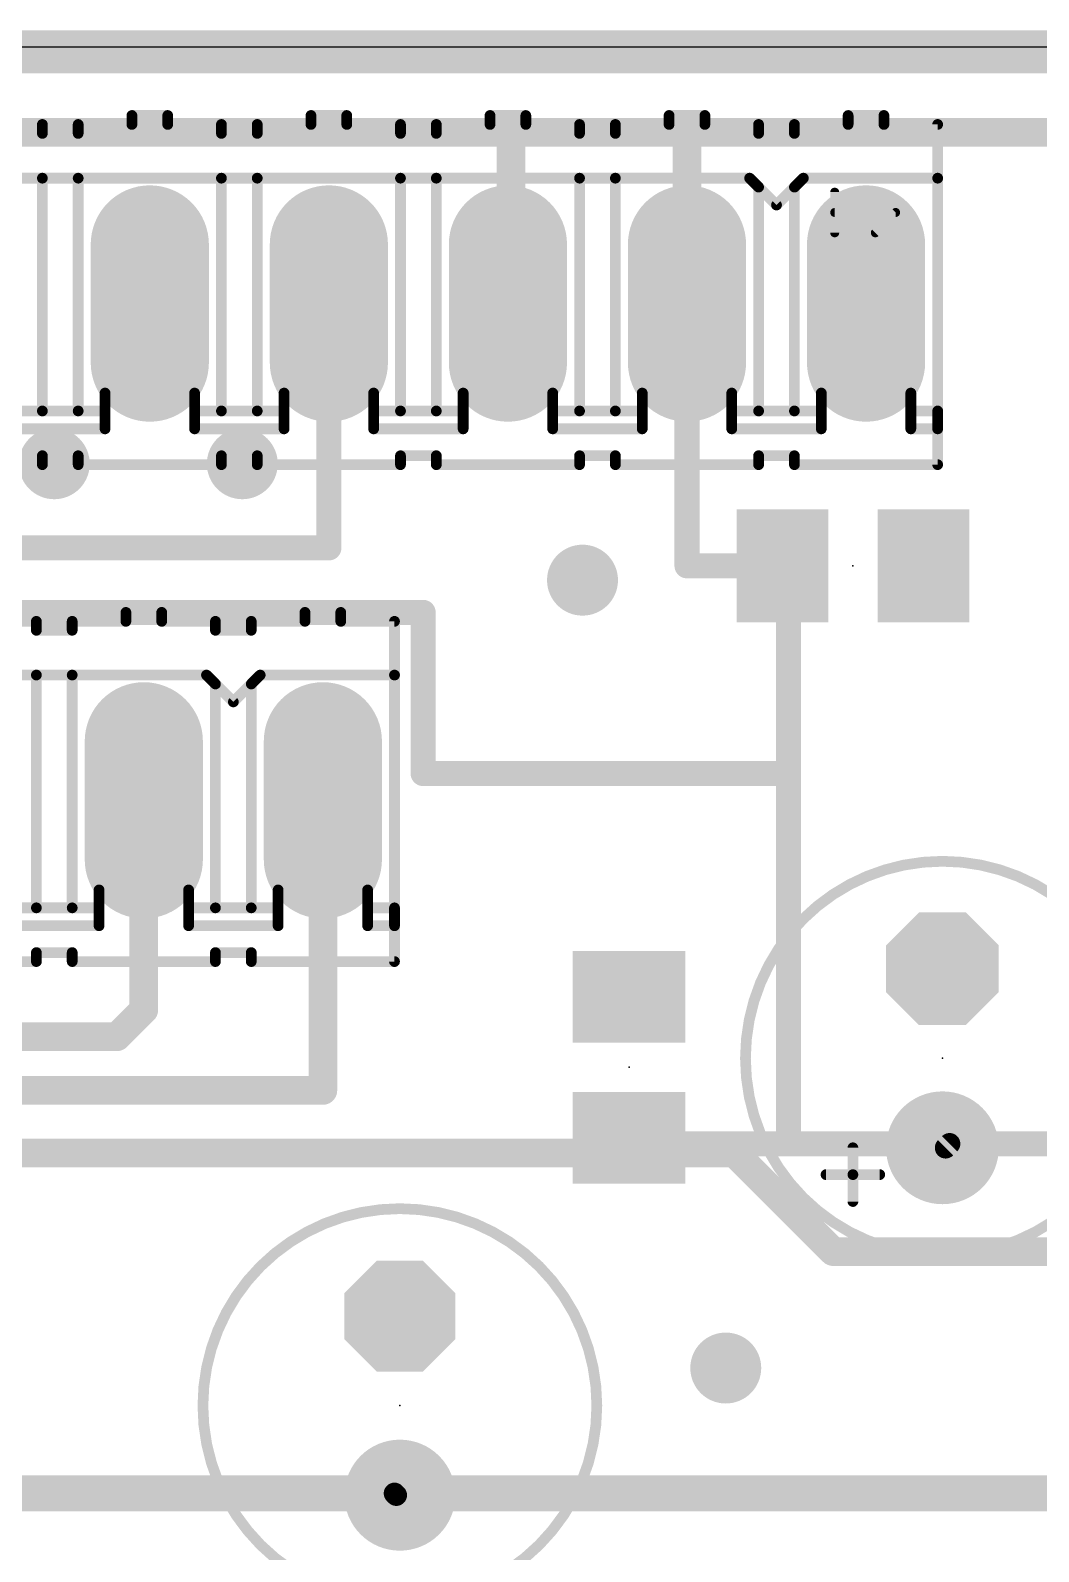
# Model space of a CAD drawing. Extents: x 0 to 100, y -1 to 59.
# Drawn here: x 70.4 to 84.7, y 37.66 to 59.23 of the extents above; entities that cross this region are included whole.
import ezdxf

# ---------------------------------------------------------------- set-up
doc = ezdxf.new("R2010")
doc.units = 0
for name, color, linetype in [('1', 12, 'CONTINUOUS'), ('16', 132, 'CONTINUOUS'), ('17', 110, 'CONTINUOUS'), ('18', 110, 'CONTINUOUS'), ('20', 53, 'CONTINUOUS'), ('21', 253, 'CONTINUOUS'), ('22', 253, 'CONTINUOUS'), ('23', 53, 'CONTINUOUS')]:
    doc.layers.add(name, color=color, linetype=linetype)

# ---------------------------------------------------------------- blocks, each defined once
blk = doc.blocks.new('RECT')
blk.add_solid([(-0.5, -0.5), (0.5, -0.5), (-0.5, 0.5), (0.5, 0.5)])
blk = doc.blocks.new('ROUNDP')
at = {"const_width": 0.5}
blk.add_lwpolyline([(0, -0.25, 1), (0, 0.25, 1), (0, -0.25)], format="xyb", dxfattribs=at)
blk = doc.blocks.new('OCTAGONP')
at = {"const_width": 0.5}
blk.add_lwpolyline([(-0.25, -0.1036), (-0.25, 0.1036), (-0.1036, 0.25), (0.1036, 0.25), (0.25, 0.1036), (0.25, -0.1036), (0.1036, -0.25), (-0.1036, -0.25), (-0.25, -0.1036), (-0.25, 0.1036)], dxfattribs=at)
blk = doc.blocks.new('LONGP100')
at = {"const_width": 1}
blk.add_lwpolyline([(-0.5, 0), (0.5, 0)], dxfattribs=at)
at = {"const_width": 0.5}
for points in [[(-0.5, 0.25, 1), (-0.5, -0.25)], [(0.5, -0.25, 1), (0.5, 0.25)]]:
    blk.add_lwpolyline(points, format="xyb", dxfattribs=at)
blk = doc.blocks.new('ROUNDV')
at = {"const_width": 0.5}
blk.add_lwpolyline([(0, -0.25, 1), (0, 0.25, 1), (0, -0.25)], format="xyb", dxfattribs=at)

msp = doc.modelspace()

# ---------------------------------------------------------------- linework, layer by layer
at = {"layer": '1'}
for points, const_width in [([(94.996, 58.928), (4.953, 58.928)], 0.6096), ([(46.736, 57.785), (79.714, 57.785)], 0.4064), ([(79.714, 57.785), (79.714, 55.359)], 0.4064), ([(79.7052, 55.359), (79.7052, 57.8358)], 0.3556), ([(74.634, 51.8922), (74.634, 55.359)], 0.3556), ([(79.714, 55.359), (79.7052, 55.359)], 0.3556), ([(79.714, 55.359), (79.714, 51.6382)], 0.3556), ([(61.6458, 51.8922), (74.634, 51.8922)], 0.3556), ([(79.714, 51.6382), (81.0674, 51.6382)], 0.3556), ([(81.0674, 51.6382), (81.153, 51.6382)], 0.3556), ([(81.153, 51.6382), (81.153, 48.6918)], 0.3556), ([(75.9714, 50.9778), (66.9036, 50.9778)], 0.3556), ([(75.9714, 48.6918), (75.9714, 50.9778)], 0.3556), ([(81.153, 48.6918), (75.9714, 48.6918)], 0.3556), ([(81.153, 48.6918), (81.153, 43.44)], 0.3556), ([(78.8924, 43.44), (78.8924, 43.5262)], 0.3556), ([(81.153, 43.44), (78.8924, 43.44)], 0.3556), ([(81.153, 43.44), (83.439, 43.44)], 0.3556), ([(83.3822, 43.3832), (83.439, 43.44)], 0.3048), ([(83.439, 43.44), (87.656, 43.44)], 0.3556), ([(83.3374, 43.3832), (83.3822, 43.3832)], 0.3048), ([(69.7992, 38.481), (75.565, 38.481)], 0.508), ([(75.565, 38.481), (85.852, 38.481)], 0.508), ([(75.5904, 38.4556), (75.565, 38.481)], 0.3048), ([(75.6412, 38.4556), (75.5904, 38.4556)], 0.3048)]:
    msp.add_lwpolyline(points, dxfattribs=dict(at, const_width=const_width))
for points, const_width in [([(79.8156, 57.785, 1), (79.6124, 57.785)], 0.2032), ([(79.7941, 57.8358, 1), (79.6163, 57.8358)], 0.1778), ([(79.714, 57.6834, 1), (79.714, 57.8866)], 0.2032), ([(74.7229, 55.359, 1), (74.5451, 55.359)], 0.1778), ([(79.6124, 55.359, 1), (79.8156, 55.359)], 0.2032), ([(79.7052, 55.4479, 1), (79.7052, 55.2701)], 0.1778), ([(79.8029, 55.359, 1), (79.6251, 55.359)], 0.1778), ([(79.714, 55.2701, 1), (79.714, 55.4479)], 0.1778), ([(79.6163, 55.359, 1), (79.7941, 55.359)], 0.1778), ([(74.634, 51.8033, 1), (74.634, 51.9811)], 0.1778), ([(74.5451, 51.8922, 1), (74.7229, 51.8922)], 0.1778), ([(79.714, 51.7271, 1), (79.714, 51.5493)], 0.1778), ([(81.0674, 51.7271, 1), (81.0674, 51.5493)], 0.1778), ([(81.2419, 51.6382, 1), (81.0641, 51.6382)], 0.1778), ([(81.0674, 51.5493, 1), (81.0674, 51.7271)], 0.1778), ([(81.153, 51.5493, 1), (81.153, 51.7271)], 0.1778), ([(79.6251, 51.6382, 1), (79.8029, 51.6382)], 0.1778), ([(76.0603, 50.9778, 1), (75.8825, 50.9778)], 0.1778), ([(75.9714, 50.8889, 1), (75.9714, 51.0667)], 0.1778), ([(75.9714, 48.7807, 1), (75.9714, 48.6029)], 0.1778), ([(75.8825, 48.6918, 1), (76.0603, 48.6918)], 0.1778), ([(81.2419, 48.6918, 1), (81.0641, 48.6918)], 0.1778), ([(81.0641, 48.6918, 1), (81.2419, 48.6918)], 0.1778), ([(81.153, 48.6029, 1), (81.153, 48.7807)], 0.1778), ([(78.9813, 43.5262, 1), (78.8035, 43.5262)], 0.1778), ([(78.8924, 43.5289, 1), (78.8924, 43.3511)], 0.1778), ([(81.153, 43.5289, 1), (81.153, 43.3511)], 0.1778), ([(81.153, 43.3511, 1), (81.153, 43.5289)], 0.1778), ([(83.439, 43.5289, 1), (83.439, 43.3511)], 0.1778), ([(83.4929, 43.3861, 1), (83.3851, 43.4939)], 0.1524), ([(83.439, 43.3511, 1), (83.439, 43.5289)], 0.1778), ([(78.8035, 43.44, 1), (78.9813, 43.44)], 0.1778), ([(81.0641, 43.44, 1), (81.2419, 43.44)], 0.1778), ([(83.3374, 43.4594, 1), (83.3374, 43.307)], 0.1524), ([(83.3283, 43.4371, 1), (83.4361, 43.3293)], 0.1524), ([(83.3822, 43.307, 1), (83.3822, 43.4594)], 0.1524), ([(75.565, 38.608, 1), (75.565, 38.354)], 0.254), ([(75.6189, 38.5349, 1), (75.5111, 38.4271)], 0.1524), ([(75.565, 38.354, 1), (75.565, 38.608)], 0.254), ([(75.5904, 38.5318, 1), (75.5904, 38.3794)], 0.1524), ([(75.5365, 38.4017, 1), (75.6443, 38.5095)], 0.1524), ([(75.6412, 38.3794, 1), (75.6412, 38.5318)], 0.1524)]:
    msp.add_lwpolyline(points, format="xyb", dxfattribs=dict(at, const_width=const_width))
at = {"layer": '16'}
for points, const_width in [([(94.996, 58.928), (4.953, 58.928)], 0.6096), ([(77.216, 55.359), (77.216, 57.785)], 0.4064), ([(77.216, 57.785), (86.614, 57.785)], 0.4064), ([(77.174, 55.359), (77.216, 55.359)], 0.4064), ([(72.009, 45.339), (72.009, 48.3108)], 0.4064), ([(74.549, 44.196), (74.549, 48.3108)], 0.4064), ([(71.628, 44.958), (72.009, 45.339)], 0.4064), ([(61.214, 44.958), (71.628, 44.958)], 0.4064), ([(61.849, 44.196), (74.549, 44.196)], 0.4064), ([(64.262, 43.307), (80.391, 43.307)], 0.4064), ([(80.391, 43.307), (81.788, 41.91)], 0.4064), ([(81.788, 41.91), (92.329, 41.91)], 0.4064)]:
    msp.add_lwpolyline(points, dxfattribs=dict(at, const_width=const_width))
at = {"layer": '16', "const_width": 0.2032}
for points in [[(77.3176, 57.785, 1), (77.1144, 57.785)], [(77.216, 57.8866, 1), (77.216, 57.6834)], [(77.174, 55.4606, 1), (77.174, 55.2574)], [(77.1144, 55.359, 1), (77.3176, 55.359)], [(77.216, 55.2574, 1), (77.216, 55.4606)], [(72.1106, 48.3108, 1), (71.9074, 48.3108)], [(74.6506, 48.3108, 1), (74.4474, 48.3108)], [(72.0808, 45.2672, 1), (71.9372, 45.4108)], [(71.9074, 45.339, 1), (72.1106, 45.339)], [(71.5562, 45.0298, 1), (71.6998, 44.8862)], [(71.628, 44.8564, 1), (71.628, 45.0596)], [(74.4474, 44.196, 1), (74.6506, 44.196)], [(74.549, 44.0944, 1), (74.549, 44.2976)], [(80.4628, 43.3788, 1), (80.3192, 43.2352)], [(80.391, 43.2054, 1), (80.391, 43.4086)], [(81.788, 42.0116, 1), (81.788, 41.8084)], [(81.7162, 41.8382, 1), (81.8598, 41.9818)]]:
    msp.add_lwpolyline(points, format="xyb", dxfattribs=at)
at = {"layer": '20'}
msp.add_line((5, 59), (95, 59), dxfattribs=at)
at = {"layer": '21', "const_width": 0.1524}
for points in [[(69.723, 50.8508), (70.485, 50.8508)], [(70.485, 50.8508), (70.485, 50.7238)], [(70.993, 50.8508), (71.755, 50.8508)], [(70.993, 50.8508), (70.993, 50.7238)], [(71.755, 50.8508), (71.755, 50.9778)], [(72.263, 50.9778), (71.755, 50.9778)], [(72.263, 50.8508), (72.263, 50.9778)], [(72.263, 50.8508), (73.025, 50.8508)], [(73.025, 50.7238), (73.025, 50.8508)], [(73.533, 50.7238), (73.533, 50.8508)], [(73.533, 50.8508), (74.295, 50.8508)], [(74.295, 50.8508), (74.295, 50.9778)], [(74.803, 50.9778), (74.295, 50.9778)], [(74.803, 50.8508), (74.803, 50.9778)], [(74.803, 50.8508), (75.565, 50.8508)], [(75.565, 50.0888), (75.565, 50.8508)], [(70.993, 50.7238), (70.485, 50.7238)], [(73.533, 50.7238), (73.025, 50.7238)], [(68.453, 50.0888), (70.485, 50.0888)], [(70.485, 50.0888), (70.485, 46.7868)], [(70.993, 50.0888), (70.485, 50.0888)], [(70.993, 50.0888), (70.993, 46.7868)], [(70.993, 50.0888), (72.898, 50.0888)], [(72.898, 50.0888), (73.025, 49.9618)], [(73.533, 49.9618), (73.66, 50.0888)], [(73.66, 50.0888), (75.565, 50.0888)], [(75.565, 50.0888), (75.565, 46.7868)], [(73.025, 49.9618), (73.279, 49.7078)], [(73.025, 49.9618), (73.025, 46.7868)], [(73.279, 49.7078), (73.533, 49.9618)], [(73.533, 49.9618), (73.533, 46.7868)], [(71.374, 46.7868), (71.374, 47.0408)], [(71.374, 47.0408), (72.644, 47.0408)], [(72.644, 46.7868), (72.644, 47.0408)], [(73.914, 47.0408), (75.184, 47.0408)], [(73.914, 46.7868), (73.914, 47.0408)], [(75.184, 46.7868), (75.184, 47.0408)], [(70.104, 46.7868), (70.485, 46.7868)], [(70.993, 46.7868), (70.485, 46.7868)], [(71.374, 46.7868), (70.993, 46.7868)], [(71.374, 46.5328), (71.374, 46.7868)], [(72.644, 46.5328), (72.644, 46.7868)], [(72.644, 46.7868), (73.025, 46.7868)], [(73.025, 46.7868), (73.533, 46.7868)], [(73.533, 46.7868), (73.914, 46.7868)], [(73.914, 46.5328), (73.914, 46.7868)], [(75.184, 46.5328), (75.184, 46.7868)], [(75.184, 46.7868), (75.565, 46.7868)], [(75.565, 46.7868), (75.565, 46.5328)], [(71.374, 46.5328), (70.104, 46.5328)], [(72.644, 46.5328), (73.914, 46.5328)], [(75.565, 46.5328), (75.184, 46.5328)], [(75.565, 46.5328), (75.565, 46.0248)], [(70.485, 46.1518), (70.485, 46.0248)], [(70.993, 46.1518), (70.485, 46.1518)], [(70.993, 46.1518), (70.993, 46.0248)], [(73.533, 46.1518), (73.025, 46.1518)], [(73.025, 46.1518), (73.025, 46.0248)], [(73.533, 46.1518), (73.533, 46.0248)], [(70.485, 46.0248), (68.453, 46.0248)], [(70.993, 46.0248), (73.025, 46.0248)], [(75.565, 46.0248), (73.533, 46.0248)], [(82.0674, 43.0022), (82.0674, 43.3832)], [(82.0674, 43.0022), (81.6864, 43.0022)], [(82.0674, 42.6212), (82.0674, 43.0022)], [(82.4484, 43.0022), (82.0674, 43.0022)]]:
    msp.add_lwpolyline(points, dxfattribs=at)
at = {"layer": '21'}
for points, const_width in [([(70.5231, 50.8508, 1), (70.4469, 50.8508)], 0.0762), ([(70.485, 50.8127, 1), (70.485, 50.8889)], 0.0762), ([(70.993, 50.8889, 1), (70.993, 50.8127)], 0.0762), ([(71.0311, 50.8508, 1), (70.9549, 50.8508)], 0.0762), ([(71.7931, 50.9778, 1), (71.7169, 50.9778)], 0.0762), ([(71.755, 51.0159, 1), (71.755, 50.9397)], 0.0762), ([(71.755, 50.8127, 1), (71.755, 50.8889)], 0.0762), ([(72.3011, 50.9778, 1), (72.2249, 50.9778)], 0.0762), ([(72.263, 50.8889, 1), (72.263, 50.8127)], 0.0762), ([(72.263, 50.9397, 1), (72.263, 51.0159)], 0.0762), ([(73.0631, 50.8508, 1), (72.9869, 50.8508)], 0.0762), ([(73.025, 50.8127, 1), (73.025, 50.8889)], 0.0762), ([(73.5711, 50.8508, 1), (73.4949, 50.8508)], 0.0762), ([(73.533, 50.8889, 1), (73.533, 50.8127)], 0.0762), ([(74.3331, 50.9778, 1), (74.2569, 50.9778)], 0.0762), ([(74.295, 51.0159, 1), (74.295, 50.9397)], 0.0762), ([(74.295, 50.8127, 1), (74.295, 50.8889)], 0.0762), ([(74.8411, 50.9778, 1), (74.7649, 50.9778)], 0.0762), ([(74.803, 50.8889, 1), (74.803, 50.8127)], 0.0762), ([(74.803, 50.9397, 1), (74.803, 51.0159)], 0.0762), ([(75.6031, 50.8508, 1), (75.5269, 50.8508)], 0.0762), ([(75.565, 50.8127, 1), (75.565, 50.8889)], 0.0762), ([(70.485, 50.7619, 1), (70.485, 50.6857)], 0.0762), ([(70.4469, 50.7238, 1), (70.5231, 50.7238)], 0.0762), ([(70.9549, 50.7238, 1), (71.0311, 50.7238)], 0.0762), ([(70.993, 50.6857, 1), (70.993, 50.7619)], 0.0762), ([(71.7169, 50.8508, 1), (71.7931, 50.8508)], 0.0762), ([(72.2249, 50.8508, 1), (72.3011, 50.8508)], 0.0762), ([(73.025, 50.7619, 1), (73.025, 50.6857)], 0.0762), ([(72.9869, 50.7238, 1), (73.0631, 50.7238)], 0.0762), ([(73.4949, 50.7238, 1), (73.5711, 50.7238)], 0.0762), ([(73.533, 50.6857, 1), (73.533, 50.7619)], 0.0762), ([(74.2569, 50.8508, 1), (74.3331, 50.8508)], 0.0762), ([(74.7649, 50.8508, 1), (74.8411, 50.8508)], 0.0762), ([(70.5231, 50.0888, 1), (70.4469, 50.0888)], 0.0762), ([(70.485, 50.1269, 1), (70.485, 50.0507)], 0.0762), ([(70.485, 50.0507, 1), (70.485, 50.1269)], 0.0762), ([(71.0311, 50.0888, 1), (70.9549, 50.0888)], 0.0762), ([(70.993, 50.1269, 1), (70.993, 50.0507)], 0.0762), ([(70.993, 50.0507, 1), (70.993, 50.1269)], 0.0762), ([(72.9249, 50.1157, 1), (72.8711, 50.0619)], 0.0762), ([(72.898, 50.0507, 1), (72.898, 50.1269)], 0.0762), ([(73.66, 50.1269, 1), (73.66, 50.0507)], 0.0762), ([(73.6869, 50.0619, 1), (73.6331, 50.1157)], 0.0762), ([(75.6031, 50.0888, 1), (75.5269, 50.0888)], 0.0762), ([(75.5269, 50.0888, 1), (75.6031, 50.0888)], 0.0762), ([(75.565, 50.0507, 1), (75.565, 50.1269)], 0.0762), ([(73.0631, 49.9618, 1), (72.9869, 49.9618)], 0.0762), ([(73.0519, 49.9887, 1), (72.9981, 49.9349)], 0.0762), ([(72.9981, 49.9349, 1), (73.0519, 49.9887)], 0.0762), ([(73.5711, 49.9618, 1), (73.4949, 49.9618)], 0.0762), ([(73.5061, 49.9887, 1), (73.5599, 49.9349)], 0.0762), ([(73.5599, 49.9349, 1), (73.5061, 49.9887)], 0.0762), ([(73.2521, 49.7347, 1), (73.3059, 49.6809)], 0.0762), ([(73.2521, 49.6809, 1), (73.3059, 49.7347)], 0.0762), ([(83.3374, 41.8592, 1), (83.3374, 47.4472, 1), (83.3374, 41.8592)], 0.1524), ([(71.4121, 47.0408, 1), (71.3359, 47.0408)], 0.0762), ([(71.374, 47.0789, 1), (71.374, 47.0027)], 0.0762), ([(72.6821, 47.0408, 1), (72.6059, 47.0408)], 0.0762), ([(72.644, 47.0027, 1), (72.644, 47.0789)], 0.0762), ([(73.914, 47.0789, 1), (73.914, 47.0027)], 0.0762), ([(73.9521, 47.0408, 1), (73.8759, 47.0408)], 0.0762), ([(75.2221, 47.0408, 1), (75.1459, 47.0408)], 0.0762), ([(75.184, 47.0027, 1), (75.184, 47.0789)], 0.0762), ([(70.485, 46.8249, 1), (70.485, 46.7487)], 0.0762), ([(70.4469, 46.7868, 1), (70.5231, 46.7868)], 0.0762), ([(70.485, 46.7487, 1), (70.485, 46.8249)], 0.0762), ([(70.993, 46.8249, 1), (70.993, 46.7487)], 0.0762), ([(70.9549, 46.7868, 1), (71.0311, 46.7868)], 0.0762), ([(70.993, 46.7487, 1), (70.993, 46.8249)], 0.0762), ([(71.4121, 46.7868, 1), (71.3359, 46.7868)], 0.0762), ([(71.3359, 46.7868, 1), (71.4121, 46.7868)], 0.0762), ([(71.374, 46.7487, 1), (71.374, 46.8249)], 0.0762), ([(72.6821, 46.7868, 1), (72.6059, 46.7868)], 0.0762), ([(72.644, 46.8249, 1), (72.644, 46.7487)], 0.0762), ([(72.6059, 46.7868, 1), (72.6821, 46.7868)], 0.0762), ([(73.025, 46.8249, 1), (73.025, 46.7487)], 0.0762), ([(72.9869, 46.7868, 1), (73.0631, 46.7868)], 0.0762), ([(73.025, 46.7487, 1), (73.025, 46.8249)], 0.0762), ([(73.533, 46.8249, 1), (73.533, 46.7487)], 0.0762), ([(73.4949, 46.7868, 1), (73.5711, 46.7868)], 0.0762), ([(73.533, 46.7487, 1), (73.533, 46.8249)], 0.0762), ([(73.9521, 46.7868, 1), (73.8759, 46.7868)], 0.0762), ([(73.8759, 46.7868, 1), (73.9521, 46.7868)], 0.0762), ([(73.914, 46.7487, 1), (73.914, 46.8249)], 0.0762), ([(75.2221, 46.7868, 1), (75.1459, 46.7868)], 0.0762), ([(75.184, 46.8249, 1), (75.184, 46.7487)], 0.0762), ([(75.1459, 46.7868, 1), (75.2221, 46.7868)], 0.0762), ([(75.6031, 46.7868, 1), (75.5269, 46.7868)], 0.0762), ([(75.5269, 46.7868, 1), (75.6031, 46.7868)], 0.0762), ([(75.565, 46.7487, 1), (75.565, 46.8249)], 0.0762), ([(71.374, 46.4947, 1), (71.374, 46.5709)], 0.0762), ([(72.644, 46.5709, 1), (72.644, 46.4947)], 0.0762), ([(73.914, 46.4947, 1), (73.914, 46.5709)], 0.0762), ([(75.184, 46.5709, 1), (75.184, 46.4947)], 0.0762), ([(75.6031, 46.5328, 1), (75.5269, 46.5328)], 0.0762), ([(75.565, 46.4947, 1), (75.565, 46.5709)], 0.0762), ([(71.3359, 46.5328, 1), (71.4121, 46.5328)], 0.0762), ([(72.6059, 46.5328, 1), (72.6821, 46.5328)], 0.0762), ([(73.8759, 46.5328, 1), (73.9521, 46.5328)], 0.0762), ([(75.1459, 46.5328, 1), (75.2221, 46.5328)], 0.0762), ([(75.5269, 46.5328, 1), (75.6031, 46.5328)], 0.0762), ([(70.5231, 46.1518, 1), (70.4469, 46.1518)], 0.0762), ([(70.485, 46.1899, 1), (70.485, 46.1137)], 0.0762), ([(71.0311, 46.1518, 1), (70.9549, 46.1518)], 0.0762), ([(70.993, 46.1137, 1), (70.993, 46.1899)], 0.0762), ([(73.025, 46.1899, 1), (73.025, 46.1137)], 0.0762), ([(73.0631, 46.1518, 1), (72.9869, 46.1518)], 0.0762), ([(73.5711, 46.1518, 1), (73.4949, 46.1518)], 0.0762), ([(73.533, 46.1137, 1), (73.533, 46.1899)], 0.0762), ([(70.4469, 46.0248, 1), (70.5231, 46.0248)], 0.0762), ([(70.485, 45.9867, 1), (70.485, 46.0629)], 0.0762), ([(70.993, 46.0629, 1), (70.993, 45.9867)], 0.0762), ([(70.9549, 46.0248, 1), (71.0311, 46.0248)], 0.0762), ([(72.9869, 46.0248, 1), (73.0631, 46.0248)], 0.0762), ([(73.025, 45.9867, 1), (73.025, 46.0629)], 0.0762), ([(73.533, 46.0629, 1), (73.533, 45.9867)], 0.0762), ([(73.4949, 46.0248, 1), (73.5711, 46.0248)], 0.0762), ([(75.5269, 46.0248, 1), (75.6031, 46.0248)], 0.0762), ([(75.565, 45.9867, 1), (75.565, 46.0629)], 0.0762), ([(82.1055, 43.3832, 1), (82.0293, 43.3832)], 0.0762), ([(81.6864, 43.0403, 1), (81.6864, 42.9641)], 0.0762), ([(82.1055, 43.0022, 1), (82.0293, 43.0022)], 0.0762), ([(82.0674, 43.0403, 1), (82.0674, 42.9641)], 0.0762), ([(82.0293, 43.0022, 1), (82.1055, 43.0022)], 0.0762), ([(82.0674, 42.9641, 1), (82.0674, 43.0403)], 0.0762), ([(82.4484, 42.9641, 1), (82.4484, 43.0403)], 0.0762), ([(75.6412, 36.9316, 1), (75.6412, 42.5196, 1), (75.6412, 36.9316)], 0.1524), ([(82.0293, 42.6212, 1), (82.1055, 42.6212)], 0.0762)]:
    msp.add_lwpolyline(points, format="xyb", dxfattribs=dict(at, const_width=const_width))
at = {"layer": '22'}
for points, const_width in [([(71.84, 57.899), (71.84, 58.026)], 0.1524), ([(71.84, 58.026), (72.348, 58.026)], 0.1524), ([(72.348, 57.899), (72.348, 58.026)], 0.1524), ([(74.38, 57.899), (74.38, 58.026)], 0.1524), ([(74.38, 58.026), (74.888, 58.026)], 0.1524), ([(74.888, 57.899), (74.888, 58.026)], 0.1524), ([(76.92, 57.899), (76.92, 58.026)], 0.1524), ([(76.92, 58.026), (77.428, 58.026)], 0.1524), ([(77.428, 57.899), (77.428, 58.026)], 0.1524), ([(79.46, 57.899), (79.46, 58.026)], 0.1524), ([(79.46, 58.026), (79.968, 58.026)], 0.1524), ([(79.968, 57.899), (79.968, 58.026)], 0.1524), ([(82, 57.899), (82, 58.026)], 0.1524), ([(82, 58.026), (82.508, 58.026)], 0.1524), ([(82.508, 57.899), (82.508, 58.026)], 0.1524), ([(70.57, 57.899), (69.808, 57.899)], 0.1524), ([(70.57, 57.772), (70.57, 57.899)], 0.1524), ([(71.078, 57.772), (70.57, 57.772)], 0.1524), ([(71.078, 57.772), (71.078, 57.899)], 0.1524), ([(71.078, 57.899), (71.84, 57.899)], 0.1524), ([(73.11, 57.899), (72.348, 57.899)], 0.1524), ([(73.11, 57.772), (73.11, 57.899)], 0.1524), ([(73.618, 57.772), (73.11, 57.772)], 0.1524), ([(73.618, 57.772), (73.618, 57.899)], 0.1524), ([(73.618, 57.899), (74.38, 57.899)], 0.1524), ([(75.65, 57.899), (74.888, 57.899)], 0.1524), ([(75.65, 57.899), (75.65, 57.772)], 0.1524), ([(75.65, 57.772), (76.158, 57.772)], 0.1524), ([(76.92, 57.899), (76.158, 57.899)], 0.1524), ([(76.158, 57.899), (76.158, 57.772)], 0.1524), ([(78.19, 57.899), (77.428, 57.899)], 0.1524), ([(78.19, 57.772), (78.19, 57.899)], 0.1524), ([(78.19, 57.772), (78.698, 57.772)], 0.1524), ([(78.698, 57.772), (78.698, 57.899)], 0.1524), ([(79.46, 57.899), (78.698, 57.899)], 0.1524), ([(80.73, 57.899), (79.968, 57.899)], 0.1524), ([(80.73, 57.772), (80.73, 57.899)], 0.1524), ([(81.238, 57.772), (80.73, 57.772)], 0.1524), ([(81.238, 57.772), (81.238, 57.899)], 0.1524), ([(81.238, 57.899), (82, 57.899)], 0.1524), ([(83.27, 57.899), (82.508, 57.899)], 0.1524), ([(83.27, 57.899), (83.27, 57.137)], 0.1524), ([(70.57, 57.137), (68.538, 57.137)], 0.1524), ([(70.57, 57.137), (70.57, 53.835)], 0.1524), ([(71.078, 57.137), (70.57, 57.137)], 0.1524), ([(73.11, 57.137), (71.078, 57.137)], 0.1524), ([(71.078, 57.137), (71.078, 53.835)], 0.1524), ([(73.11, 57.137), (73.11, 53.835)], 0.1524), ([(73.618, 57.137), (73.11, 57.137)], 0.1524), ([(75.65, 57.137), (73.618, 57.137)], 0.1524), ([(73.618, 57.137), (73.618, 53.835)], 0.1524), ([(75.65, 57.137), (75.65, 53.835)], 0.1524), ([(75.65, 57.137), (76.158, 57.137)], 0.1524), ([(76.158, 57.137), (76.158, 53.835)], 0.1524), ([(78.19, 57.137), (76.158, 57.137)], 0.1524), ([(78.698, 57.137), (78.19, 57.137)], 0.1524), ([(78.19, 57.137), (78.19, 53.835)], 0.1524), ([(80.603, 57.137), (78.698, 57.137)], 0.1524), ([(78.698, 57.137), (78.698, 53.835)], 0.1524), ([(80.73, 57.01), (80.603, 57.137)], 0.1524), ([(81.365, 57.137), (81.238, 57.01)], 0.1524), ([(81.365, 57.137), (83.27, 57.137)], 0.1524), ([(83.27, 57.137), (83.27, 53.835)], 0.1524), ([(80.984, 56.756), (80.73, 57.01)], 0.1524), ([(80.73, 57.01), (80.73, 53.835)], 0.1524), ([(81.238, 57.01), (80.984, 56.756)], 0.1524), ([(81.238, 57.01), (81.238, 53.835)], 0.1524), ([(81.8095, 56.3623), (81.8095, 56.9385)], 0.127), ([(82.6738, 56.6504), (81.8095, 56.6504)], 0.127), ([(82.3857, 56.3623), (82.6738, 56.6504)], 0.127), ([(72.729, 54.089), (71.459, 54.089)], 0.1524), ([(71.459, 53.835), (71.459, 54.089)], 0.1524), ([(72.729, 53.835), (72.729, 54.089)], 0.1524), ([(75.269, 54.089), (73.999, 54.089)], 0.1524), ([(73.999, 53.835), (73.999, 54.089)], 0.1524), ([(75.269, 53.835), (75.269, 54.089)], 0.1524), ([(77.809, 54.089), (76.539, 54.089)], 0.1524), ([(76.539, 53.835), (76.539, 54.089)], 0.1524), ([(77.809, 53.835), (77.809, 54.089)], 0.1524), ([(79.079, 53.835), (79.079, 54.089)], 0.1524), ([(80.349, 54.089), (79.079, 54.089)], 0.1524), ([(80.349, 53.835), (80.349, 54.089)], 0.1524), ([(82.889, 54.089), (81.619, 54.089)], 0.1524), ([(81.619, 53.835), (81.619, 54.089)], 0.1524), ([(82.889, 53.835), (82.889, 54.089)], 0.1524), ([(70.57, 53.835), (70.189, 53.835)], 0.1524), ([(71.078, 53.835), (70.57, 53.835)], 0.1524), ([(71.459, 53.835), (71.078, 53.835)], 0.1524), ([(71.459, 53.581), (71.459, 53.835)], 0.1524), ([(72.729, 53.581), (72.729, 53.835)], 0.1524), ([(73.11, 53.835), (72.729, 53.835)], 0.1524), ([(73.618, 53.835), (73.11, 53.835)], 0.1524), ([(73.999, 53.835), (73.618, 53.835)], 0.1524), ([(73.999, 53.581), (73.999, 53.835)], 0.1524), ([(75.269, 53.581), (75.269, 53.835)], 0.1524), ([(75.269, 53.835), (75.65, 53.835)], 0.1524), ([(75.65, 53.835), (76.158, 53.835)], 0.1524), ([(76.539, 53.835), (76.158, 53.835)], 0.1524), ([(76.539, 53.581), (76.539, 53.835)], 0.1524), ([(77.809, 53.581), (77.809, 53.835)], 0.1524), ([(78.19, 53.835), (77.809, 53.835)], 0.1524), ([(78.698, 53.835), (78.19, 53.835)], 0.1524), ([(79.079, 53.835), (78.698, 53.835)], 0.1524), ([(79.079, 53.581), (79.079, 53.835)], 0.1524), ([(80.349, 53.581), (80.349, 53.835)], 0.1524), ([(80.73, 53.835), (80.349, 53.835)], 0.1524), ([(81.238, 53.835), (80.73, 53.835)], 0.1524), ([(81.619, 53.835), (81.238, 53.835)], 0.1524), ([(81.619, 53.581), (81.619, 53.835)], 0.1524), ([(82.889, 53.581), (82.889, 53.835)], 0.1524), ([(82.889, 53.835), (83.27, 53.835)], 0.1524), ([(83.27, 53.835), (83.27, 53.581)], 0.1524), ([(70.189, 53.581), (71.459, 53.581)], 0.1524), ([(72.729, 53.581), (73.999, 53.581)], 0.1524), ([(75.269, 53.581), (76.539, 53.581)], 0.1524), ([(79.079, 53.581), (77.809, 53.581)], 0.1524), ([(80.349, 53.581), (81.619, 53.581)], 0.1524), ([(83.27, 53.581), (82.889, 53.581)], 0.1524), ([(83.27, 53.581), (83.27, 53.073)], 0.1524), ([(68.538, 53.073), (70.57, 53.073)], 0.1524), ([(70.57, 53.2), (71.078, 53.2)], 0.1524), ([(70.57, 53.2), (70.57, 53.073)], 0.1524), ([(71.078, 53.2), (71.078, 53.073)], 0.1524), ([(71.078, 53.073), (73.11, 53.073)], 0.1524), ([(73.11, 53.2), (73.618, 53.2)], 0.1524), ([(73.11, 53.2), (73.11, 53.073)], 0.1524), ([(73.618, 53.2), (73.618, 53.073)], 0.1524), ([(73.618, 53.073), (75.65, 53.073)], 0.1524), ([(75.65, 53.2), (75.65, 53.073)], 0.1524), ([(75.65, 53.2), (76.158, 53.2)], 0.1524), ([(76.158, 53.2), (76.158, 53.073)], 0.1524), ([(76.158, 53.073), (78.19, 53.073)], 0.1524), ([(78.19, 53.2), (78.698, 53.2)], 0.1524), ([(78.19, 53.2), (78.19, 53.073)], 0.1524), ([(78.698, 53.2), (78.698, 53.073)], 0.1524), ([(80.73, 53.073), (78.698, 53.073)], 0.1524), ([(80.73, 53.2), (81.238, 53.2)], 0.1524), ([(80.73, 53.2), (80.73, 53.073)], 0.1524), ([(81.238, 53.2), (81.238, 53.073)], 0.1524), ([(81.238, 53.073), (83.27, 53.073)], 0.1524)]:
    msp.add_lwpolyline(points, dxfattribs=dict(at, const_width=const_width))
for points, const_width in [([(71.8781, 58.026, 1), (71.8019, 58.026)], 0.0762), ([(71.84, 58.0641, 1), (71.84, 57.9879)], 0.0762), ([(72.3861, 58.026, 1), (72.3099, 58.026)], 0.0762), ([(72.348, 57.9879, 1), (72.348, 58.0641)], 0.0762), ([(74.4181, 58.026, 1), (74.3419, 58.026)], 0.0762), ([(74.38, 58.0641, 1), (74.38, 57.9879)], 0.0762), ([(74.9261, 58.026, 1), (74.8499, 58.026)], 0.0762), ([(74.888, 57.9879, 1), (74.888, 58.0641)], 0.0762), ([(76.9581, 58.026, 1), (76.8819, 58.026)], 0.0762), ([(76.92, 58.0641, 1), (76.92, 57.9879)], 0.0762), ([(77.4661, 58.026, 1), (77.3899, 58.026)], 0.0762), ([(77.428, 57.9879, 1), (77.428, 58.0641)], 0.0762), ([(79.4981, 58.026, 1), (79.4219, 58.026)], 0.0762), ([(79.46, 58.0641, 1), (79.46, 57.9879)], 0.0762), ([(80.0061, 58.026, 1), (79.9299, 58.026)], 0.0762), ([(79.968, 57.9879, 1), (79.968, 58.0641)], 0.0762), ([(82.0381, 58.026, 1), (81.9619, 58.026)], 0.0762), ([(82, 58.0641, 1), (82, 57.9879)], 0.0762), ([(82.5461, 58.026, 1), (82.4699, 58.026)], 0.0762), ([(82.508, 57.9879, 1), (82.508, 58.0641)], 0.0762), ([(70.6081, 57.899, 1), (70.5319, 57.899)], 0.0762), ([(70.57, 57.8101, 1), (70.57, 57.7339)], 0.0762), ([(70.57, 57.8609, 1), (70.57, 57.9371)], 0.0762), ([(71.1161, 57.899, 1), (71.0399, 57.899)], 0.0762), ([(71.078, 57.9371, 1), (71.078, 57.8609)], 0.0762), ([(71.078, 57.7339, 1), (71.078, 57.8101)], 0.0762), ([(71.8019, 57.899, 1), (71.8781, 57.899)], 0.0762), ([(71.84, 57.8609, 1), (71.84, 57.9371)], 0.0762), ([(72.348, 57.9371, 1), (72.348, 57.8609)], 0.0762), ([(72.3099, 57.899, 1), (72.3861, 57.899)], 0.0762), ([(73.1481, 57.899, 1), (73.0719, 57.899)], 0.0762), ([(73.11, 57.8101, 1), (73.11, 57.7339)], 0.0762), ([(73.11, 57.8609, 1), (73.11, 57.9371)], 0.0762), ([(73.6561, 57.899, 1), (73.5799, 57.899)], 0.0762), ([(73.618, 57.9371, 1), (73.618, 57.8609)], 0.0762), ([(73.618, 57.7339, 1), (73.618, 57.8101)], 0.0762), ([(74.3419, 57.899, 1), (74.4181, 57.899)], 0.0762), ([(74.38, 57.8609, 1), (74.38, 57.9371)], 0.0762), ([(74.888, 57.9371, 1), (74.888, 57.8609)], 0.0762), ([(74.8499, 57.899, 1), (74.9261, 57.899)], 0.0762), ([(75.6881, 57.899, 1), (75.6119, 57.899)], 0.0762), ([(75.65, 57.8101, 1), (75.65, 57.7339)], 0.0762), ([(75.65, 57.8609, 1), (75.65, 57.9371)], 0.0762), ([(76.158, 57.9371, 1), (76.158, 57.8609)], 0.0762), ([(76.1961, 57.899, 1), (76.1199, 57.899)], 0.0762), ([(76.158, 57.7339, 1), (76.158, 57.8101)], 0.0762), ([(76.8819, 57.899, 1), (76.9581, 57.899)], 0.0762), ([(76.92, 57.8609, 1), (76.92, 57.9371)], 0.0762), ([(77.428, 57.9371, 1), (77.428, 57.8609)], 0.0762), ([(77.3899, 57.899, 1), (77.4661, 57.899)], 0.0762), ([(78.2281, 57.899, 1), (78.1519, 57.899)], 0.0762), ([(78.19, 57.8101, 1), (78.19, 57.7339)], 0.0762), ([(78.19, 57.8609, 1), (78.19, 57.9371)], 0.0762), ([(78.7361, 57.899, 1), (78.6599, 57.899)], 0.0762), ([(78.698, 57.9371, 1), (78.698, 57.8609)], 0.0762), ([(78.698, 57.7339, 1), (78.698, 57.8101)], 0.0762), ([(79.4219, 57.899, 1), (79.4981, 57.899)], 0.0762), ([(79.46, 57.8609, 1), (79.46, 57.9371)], 0.0762), ([(79.968, 57.9371, 1), (79.968, 57.8609)], 0.0762), ([(79.9299, 57.899, 1), (80.0061, 57.899)], 0.0762), ([(80.7681, 57.899, 1), (80.6919, 57.899)], 0.0762), ([(80.73, 57.8101, 1), (80.73, 57.7339)], 0.0762), ([(80.73, 57.8609, 1), (80.73, 57.9371)], 0.0762), ([(81.2761, 57.899, 1), (81.1999, 57.899)], 0.0762), ([(81.238, 57.9371, 1), (81.238, 57.8609)], 0.0762), ([(81.238, 57.7339, 1), (81.238, 57.8101)], 0.0762), ([(81.9619, 57.899, 1), (82.0381, 57.899)], 0.0762), ([(82, 57.8609, 1), (82, 57.9371)], 0.0762), ([(82.508, 57.9371, 1), (82.508, 57.8609)], 0.0762), ([(82.4699, 57.899, 1), (82.5461, 57.899)], 0.0762), ([(83.3081, 57.899, 1), (83.2319, 57.899)], 0.0762), ([(83.27, 57.8609, 1), (83.27, 57.9371)], 0.0762), ([(70.5319, 57.772, 1), (70.6081, 57.772)], 0.0762), ([(71.0399, 57.772, 1), (71.1161, 57.772)], 0.0762), ([(73.0719, 57.772, 1), (73.1481, 57.772)], 0.0762), ([(73.5799, 57.772, 1), (73.6561, 57.772)], 0.0762), ([(75.6119, 57.772, 1), (75.6881, 57.772)], 0.0762), ([(76.1199, 57.772, 1), (76.1961, 57.772)], 0.0762), ([(78.1519, 57.772, 1), (78.2281, 57.772)], 0.0762), ([(78.6599, 57.772, 1), (78.7361, 57.772)], 0.0762), ([(80.6919, 57.772, 1), (80.7681, 57.772)], 0.0762), ([(81.1999, 57.772, 1), (81.2761, 57.772)], 0.0762), ([(70.6081, 57.137, 1), (70.5319, 57.137)], 0.0762), ([(70.57, 57.1751, 1), (70.57, 57.0989)], 0.0762), ([(70.57, 57.0989, 1), (70.57, 57.1751)], 0.0762), ([(71.078, 57.1751, 1), (71.078, 57.0989)], 0.0762), ([(71.1161, 57.137, 1), (71.0399, 57.137)], 0.0762), ([(71.078, 57.0989, 1), (71.078, 57.1751)], 0.0762), ([(73.1481, 57.137, 1), (73.0719, 57.137)], 0.0762), ([(73.11, 57.1751, 1), (73.11, 57.0989)], 0.0762), ([(73.11, 57.0989, 1), (73.11, 57.1751)], 0.0762), ([(73.618, 57.1751, 1), (73.618, 57.0989)], 0.0762), ([(73.6561, 57.137, 1), (73.5799, 57.137)], 0.0762), ([(73.618, 57.0989, 1), (73.618, 57.1751)], 0.0762), ([(75.6881, 57.137, 1), (75.6119, 57.137)], 0.0762), ([(75.65, 57.1751, 1), (75.65, 57.0989)], 0.0762), ([(75.65, 57.0989, 1), (75.65, 57.1751)], 0.0762), ([(76.1961, 57.137, 1), (76.1199, 57.137)], 0.0762), ([(76.158, 57.1751, 1), (76.158, 57.0989)], 0.0762), ([(76.158, 57.0989, 1), (76.158, 57.1751)], 0.0762), ([(78.19, 57.1751, 1), (78.19, 57.0989)], 0.0762), ([(78.2281, 57.137, 1), (78.1519, 57.137)], 0.0762), ([(78.19, 57.0989, 1), (78.19, 57.1751)], 0.0762), ([(78.698, 57.1751, 1), (78.698, 57.0989)], 0.0762), ([(78.7361, 57.137, 1), (78.6599, 57.137)], 0.0762), ([(78.698, 57.0989, 1), (78.698, 57.1751)], 0.0762), ([(80.6299, 57.1639, 1), (80.5761, 57.1101)], 0.0762), ([(80.603, 57.0989, 1), (80.603, 57.1751)], 0.0762), ([(81.365, 57.1751, 1), (81.365, 57.0989)], 0.0762), ([(81.3919, 57.1101, 1), (81.3381, 57.1639)], 0.0762), ([(83.3081, 57.137, 1), (83.2319, 57.137)], 0.0762), ([(83.27, 57.0989, 1), (83.27, 57.1751)], 0.0762), ([(80.7681, 57.01, 1), (80.6919, 57.01)], 0.0762), ([(80.7569, 57.0369, 1), (80.7031, 56.9831)], 0.0762), ([(80.7031, 56.9831, 1), (80.7569, 57.0369)], 0.0762), ([(81.2761, 57.01, 1), (81.1999, 57.01)], 0.0762), ([(81.2111, 57.0369, 1), (81.2649, 56.9831)], 0.0762), ([(81.2649, 56.9831, 1), (81.2111, 57.0369)], 0.0762), ([(81.8413, 56.9385, 1), (81.7777, 56.9385)], 0.0635), ([(83.2319, 57.137, 1), (83.3081, 57.137)], 0.0762), ([(80.9571, 56.7829, 1), (81.0109, 56.7291)], 0.0762), ([(80.9571, 56.7291, 1), (81.0109, 56.7829)], 0.0762), ([(81.8095, 56.6822, 1), (81.8095, 56.6187)], 0.0635), ([(82.6963, 56.628, 1), (82.6514, 56.6729)], 0.0635), ([(82.6738, 56.6187, 1), (82.6738, 56.6822)], 0.0635), ([(81.7777, 56.3623, 1), (81.8413, 56.3623)], 0.0635), ([(82.3633, 56.3848, 1), (82.4082, 56.3398)], 0.0635), ([(71.459, 54.1271, 1), (71.459, 54.0509)], 0.0762), ([(71.4971, 54.089, 1), (71.4209, 54.089)], 0.0762), ([(72.7671, 54.089, 1), (72.6909, 54.089)], 0.0762), ([(72.729, 54.0509, 1), (72.729, 54.1271)], 0.0762), ([(73.999, 54.1271, 1), (73.999, 54.0509)], 0.0762), ([(74.0371, 54.089, 1), (73.9609, 54.089)], 0.0762), ([(75.3071, 54.089, 1), (75.2309, 54.089)], 0.0762), ([(75.269, 54.0509, 1), (75.269, 54.1271)], 0.0762), ([(76.539, 54.1271, 1), (76.539, 54.0509)], 0.0762), ([(76.5771, 54.089, 1), (76.5009, 54.089)], 0.0762), ([(77.8471, 54.089, 1), (77.7709, 54.089)], 0.0762), ([(77.809, 54.0509, 1), (77.809, 54.1271)], 0.0762), ([(79.1171, 54.089, 1), (79.0409, 54.089)], 0.0762), ([(79.079, 54.1271, 1), (79.079, 54.0509)], 0.0762), ([(80.3871, 54.089, 1), (80.3109, 54.089)], 0.0762), ([(80.349, 54.0509, 1), (80.349, 54.1271)], 0.0762), ([(81.619, 54.1271, 1), (81.619, 54.0509)], 0.0762), ([(81.6571, 54.089, 1), (81.5809, 54.089)], 0.0762), ([(82.9271, 54.089, 1), (82.8509, 54.089)], 0.0762), ([(82.889, 54.0509, 1), (82.889, 54.1271)], 0.0762), ([(70.57, 53.8731, 1), (70.57, 53.7969)], 0.0762), ([(70.5319, 53.835, 1), (70.6081, 53.835)], 0.0762), ([(70.57, 53.7969, 1), (70.57, 53.8731)], 0.0762), ([(71.078, 53.8731, 1), (71.078, 53.7969)], 0.0762), ([(71.0399, 53.835, 1), (71.1161, 53.835)], 0.0762), ([(71.078, 53.7969, 1), (71.078, 53.8731)], 0.0762), ([(71.4971, 53.835, 1), (71.4209, 53.835)], 0.0762), ([(71.4209, 53.835, 1), (71.4971, 53.835)], 0.0762), ([(71.459, 53.7969, 1), (71.459, 53.8731)], 0.0762), ([(72.7671, 53.835, 1), (72.6909, 53.835)], 0.0762), ([(72.729, 53.8731, 1), (72.729, 53.7969)], 0.0762), ([(72.6909, 53.835, 1), (72.7671, 53.835)], 0.0762), ([(73.11, 53.8731, 1), (73.11, 53.7969)], 0.0762), ([(73.0719, 53.835, 1), (73.1481, 53.835)], 0.0762), ([(73.11, 53.7969, 1), (73.11, 53.8731)], 0.0762), ([(73.618, 53.8731, 1), (73.618, 53.7969)], 0.0762), ([(73.5799, 53.835, 1), (73.6561, 53.835)], 0.0762), ([(73.618, 53.7969, 1), (73.618, 53.8731)], 0.0762), ([(74.0371, 53.835, 1), (73.9609, 53.835)], 0.0762), ([(73.9609, 53.835, 1), (74.0371, 53.835)], 0.0762), ([(73.999, 53.7969, 1), (73.999, 53.8731)], 0.0762), ([(75.3071, 53.835, 1), (75.2309, 53.835)], 0.0762), ([(75.269, 53.8731, 1), (75.269, 53.7969)], 0.0762), ([(75.2309, 53.835, 1), (75.3071, 53.835)], 0.0762), ([(75.65, 53.8731, 1), (75.65, 53.7969)], 0.0762), ([(75.6119, 53.835, 1), (75.6881, 53.835)], 0.0762), ([(75.65, 53.7969, 1), (75.65, 53.8731)], 0.0762), ([(76.158, 53.8731, 1), (76.158, 53.7969)], 0.0762), ([(76.1199, 53.835, 1), (76.1961, 53.835)], 0.0762), ([(76.158, 53.7969, 1), (76.158, 53.8731)], 0.0762), ([(76.5771, 53.835, 1), (76.5009, 53.835)], 0.0762), ([(76.5009, 53.835, 1), (76.5771, 53.835)], 0.0762), ([(76.539, 53.7969, 1), (76.539, 53.8731)], 0.0762), ([(77.8471, 53.835, 1), (77.7709, 53.835)], 0.0762), ([(77.809, 53.8731, 1), (77.809, 53.7969)], 0.0762), ([(77.7709, 53.835, 1), (77.8471, 53.835)], 0.0762), ([(78.19, 53.8731, 1), (78.19, 53.7969)], 0.0762), ([(78.1519, 53.835, 1), (78.2281, 53.835)], 0.0762), ([(78.19, 53.7969, 1), (78.19, 53.8731)], 0.0762), ([(78.698, 53.8731, 1), (78.698, 53.7969)], 0.0762), ([(78.6599, 53.835, 1), (78.7361, 53.835)], 0.0762), ([(78.698, 53.7969, 1), (78.698, 53.8731)], 0.0762), ([(79.1171, 53.835, 1), (79.0409, 53.835)], 0.0762), ([(79.0409, 53.835, 1), (79.1171, 53.835)], 0.0762), ([(79.079, 53.7969, 1), (79.079, 53.8731)], 0.0762), ([(80.3871, 53.835, 1), (80.3109, 53.835)], 0.0762), ([(80.349, 53.8731, 1), (80.349, 53.7969)], 0.0762), ([(80.3109, 53.835, 1), (80.3871, 53.835)], 0.0762), ([(80.73, 53.8731, 1), (80.73, 53.7969)], 0.0762), ([(80.6919, 53.835, 1), (80.7681, 53.835)], 0.0762), ([(80.73, 53.7969, 1), (80.73, 53.8731)], 0.0762), ([(81.238, 53.8731, 1), (81.238, 53.7969)], 0.0762), ([(81.1999, 53.835, 1), (81.2761, 53.835)], 0.0762), ([(81.238, 53.7969, 1), (81.238, 53.8731)], 0.0762), ([(81.6571, 53.835, 1), (81.5809, 53.835)], 0.0762), ([(81.5809, 53.835, 1), (81.6571, 53.835)], 0.0762), ([(81.619, 53.7969, 1), (81.619, 53.8731)], 0.0762), ([(82.9271, 53.835, 1), (82.8509, 53.835)], 0.0762), ([(82.889, 53.8731, 1), (82.889, 53.7969)], 0.0762), ([(82.8509, 53.835, 1), (82.9271, 53.835)], 0.0762), ([(83.3081, 53.835, 1), (83.2319, 53.835)], 0.0762), ([(83.2319, 53.835, 1), (83.3081, 53.835)], 0.0762), ([(83.27, 53.7969, 1), (83.27, 53.8731)], 0.0762), ([(71.4209, 53.581, 1), (71.4971, 53.581)], 0.0762), ([(71.459, 53.5429, 1), (71.459, 53.6191)], 0.0762), ([(72.729, 53.6191, 1), (72.729, 53.5429)], 0.0762), ([(72.6909, 53.581, 1), (72.7671, 53.581)], 0.0762), ([(73.9609, 53.581, 1), (74.0371, 53.581)], 0.0762), ([(73.999, 53.5429, 1), (73.999, 53.6191)], 0.0762), ([(75.269, 53.6191, 1), (75.269, 53.5429)], 0.0762), ([(75.2309, 53.581, 1), (75.3071, 53.581)], 0.0762), ([(76.5009, 53.581, 1), (76.5771, 53.581)], 0.0762), ([(76.539, 53.5429, 1), (76.539, 53.6191)], 0.0762), ([(77.809, 53.6191, 1), (77.809, 53.5429)], 0.0762), ([(77.7709, 53.581, 1), (77.8471, 53.581)], 0.0762), ([(79.0409, 53.581, 1), (79.1171, 53.581)], 0.0762), ([(79.079, 53.5429, 1), (79.079, 53.6191)], 0.0762), ([(80.349, 53.6191, 1), (80.349, 53.5429)], 0.0762), ([(80.3109, 53.581, 1), (80.3871, 53.581)], 0.0762), ([(81.5809, 53.581, 1), (81.6571, 53.581)], 0.0762), ([(81.619, 53.5429, 1), (81.619, 53.6191)], 0.0762), ([(82.889, 53.6191, 1), (82.889, 53.5429)], 0.0762), ([(82.8509, 53.581, 1), (82.9271, 53.581)], 0.0762), ([(83.3081, 53.581, 1), (83.2319, 53.581)], 0.0762), ([(83.2319, 53.581, 1), (83.3081, 53.581)], 0.0762), ([(83.27, 53.5429, 1), (83.27, 53.6191)], 0.0762), ([(70.57, 53.2381, 1), (70.57, 53.1619)], 0.0762), ([(70.6081, 53.2, 1), (70.5319, 53.2)], 0.0762), ([(70.5319, 53.073, 1), (70.6081, 53.073)], 0.0762), ([(70.57, 53.0349, 1), (70.57, 53.1111)], 0.0762), ([(71.1161, 53.2, 1), (71.0399, 53.2)], 0.0762), ([(71.078, 53.1111, 1), (71.078, 53.0349)], 0.0762), ([(71.0399, 53.073, 1), (71.1161, 53.073)], 0.0762), ([(71.078, 53.1619, 1), (71.078, 53.2381)], 0.0762), ([(73.11, 53.2381, 1), (73.11, 53.1619)], 0.0762), ([(73.1481, 53.2, 1), (73.0719, 53.2)], 0.0762), ([(73.0719, 53.073, 1), (73.1481, 53.073)], 0.0762), ([(73.11, 53.0349, 1), (73.11, 53.1111)], 0.0762), ([(73.6561, 53.2, 1), (73.5799, 53.2)], 0.0762), ([(73.618, 53.1111, 1), (73.618, 53.0349)], 0.0762), ([(73.5799, 53.073, 1), (73.6561, 53.073)], 0.0762), ([(73.618, 53.1619, 1), (73.618, 53.2381)], 0.0762), ([(75.6881, 53.2, 1), (75.6119, 53.2)], 0.0762), ([(75.65, 53.2381, 1), (75.65, 53.1619)], 0.0762), ([(75.6119, 53.073, 1), (75.6881, 53.073)], 0.0762), ([(75.65, 53.0349, 1), (75.65, 53.1111)], 0.0762), ([(76.1961, 53.2, 1), (76.1199, 53.2)], 0.0762), ([(76.158, 53.1111, 1), (76.158, 53.0349)], 0.0762), ([(76.1199, 53.073, 1), (76.1961, 53.073)], 0.0762), ([(76.158, 53.1619, 1), (76.158, 53.2381)], 0.0762), ([(78.19, 53.2381, 1), (78.19, 53.1619)], 0.0762), ([(78.2281, 53.2, 1), (78.1519, 53.2)], 0.0762), ([(78.1519, 53.073, 1), (78.2281, 53.073)], 0.0762), ([(78.19, 53.0349, 1), (78.19, 53.1111)], 0.0762), ([(78.7361, 53.2, 1), (78.6599, 53.2)], 0.0762), ([(78.698, 53.1111, 1), (78.698, 53.0349)], 0.0762), ([(78.6599, 53.073, 1), (78.7361, 53.073)], 0.0762), ([(78.698, 53.1619, 1), (78.698, 53.2381)], 0.0762), ([(80.73, 53.2381, 1), (80.73, 53.1619)], 0.0762), ([(80.7681, 53.2, 1), (80.6919, 53.2)], 0.0762), ([(80.6919, 53.073, 1), (80.7681, 53.073)], 0.0762), ([(80.73, 53.0349, 1), (80.73, 53.1111)], 0.0762), ([(81.2761, 53.2, 1), (81.1999, 53.2)], 0.0762), ([(81.238, 53.1111, 1), (81.238, 53.0349)], 0.0762), ([(81.1999, 53.073, 1), (81.2761, 53.073)], 0.0762), ([(81.238, 53.1619, 1), (81.238, 53.2381)], 0.0762), ([(83.2319, 53.073, 1), (83.3081, 53.073)], 0.0762), ([(83.27, 53.0349, 1), (83.27, 53.1111)], 0.0762)]:
    msp.add_lwpolyline(points, format="xyb", dxfattribs=dict(at, const_width=const_width))
at = {"layer": '23'}
for p in [(82.0674, 51.6382), (78.8924, 44.5262), (83.3374, 44.6532), (75.6412, 39.7256)]:
    msp.add_point(p, dxfattribs=at)

# ---------------------------------------------------------------- block references
at = {"layer": '1', "xscale": 1.3, "yscale": 1.6}
for p in [(81.0674, 51.6382), (83.0674, 51.6382)]:
    msp.add_blockref('RECT', p, dxfattribs=at)
at = {"layer": '1', "xscale": 1.3, "yscale": 1.6, "rotation": 90}
for p in [(78.8924, 45.5262), (78.8924, 43.5262)]:
    msp.add_blockref('RECT', p, dxfattribs=at)
at = {"layer": '17', "rotation": 90}
for name, p, xscale, yscale in [('LONGP100', (72.094, 55.359), 1.6764, 1.6764), ('LONGP100', (72.094, 55.359), 1.6764, 1.6764), ('LONGP100', (74.634, 55.359), 1.6764, 1.6764), ('LONGP100', (74.634, 55.359), 1.6764, 1.6764), ('LONGP100', (77.174, 55.359), 1.6764, 1.6764), ('LONGP100', (77.174, 55.359), 1.6764, 1.6764), ('LONGP100', (79.714, 55.359), 1.6764, 1.6764), ('LONGP100', (79.714, 55.359), 1.6764, 1.6764), ('LONGP100', (82.254, 55.359), 1.6764, 1.6764), ('LONGP100', (82.254, 55.359), 1.6764, 1.6764), ('LONGP100', (72.009, 48.3108), 1.6764, 1.6764), ('LONGP100', (72.009, 48.3108), 1.6764, 1.6764), ('LONGP100', (74.549, 48.3108), 1.6764, 1.6764), ('LONGP100', (74.549, 48.3108), 1.6764, 1.6764), ('OCTAGONP', (83.3374, 45.9232), 1.6002, 1.6002), ('OCTAGONP', (83.3374, 45.9232), 1.6002, 1.6002), ('ROUNDP', (83.3374, 43.3832), 1.6002, 1.6002), ('ROUNDP', (83.3374, 43.3832), 1.6002, 1.6002), ('OCTAGONP', (75.6412, 40.9956), 1.5748, 1.5748), ('OCTAGONP', (75.6412, 40.9956), 1.5748, 1.5748), ('ROUNDP', (75.6412, 38.4556), 1.5748, 1.5748), ('ROUNDP', (75.6412, 38.4556), 1.5748, 1.5748)]:
    msp.add_blockref(name, p, dxfattribs=dict(at, xscale=xscale, yscale=yscale))
at = {"layer": '18', "xscale": 1.0064, "yscale": 1.0064}
for p in [(70.739, 53.086), (70.739, 53.086), (73.406, 53.086), (73.406, 53.086), (78.232, 51.435), (78.232, 51.435), (80.264, 40.259), (80.264, 40.259)]:
    msp.add_blockref('ROUNDV', p, dxfattribs=at)

doc.saveas('drawing.dxf')
